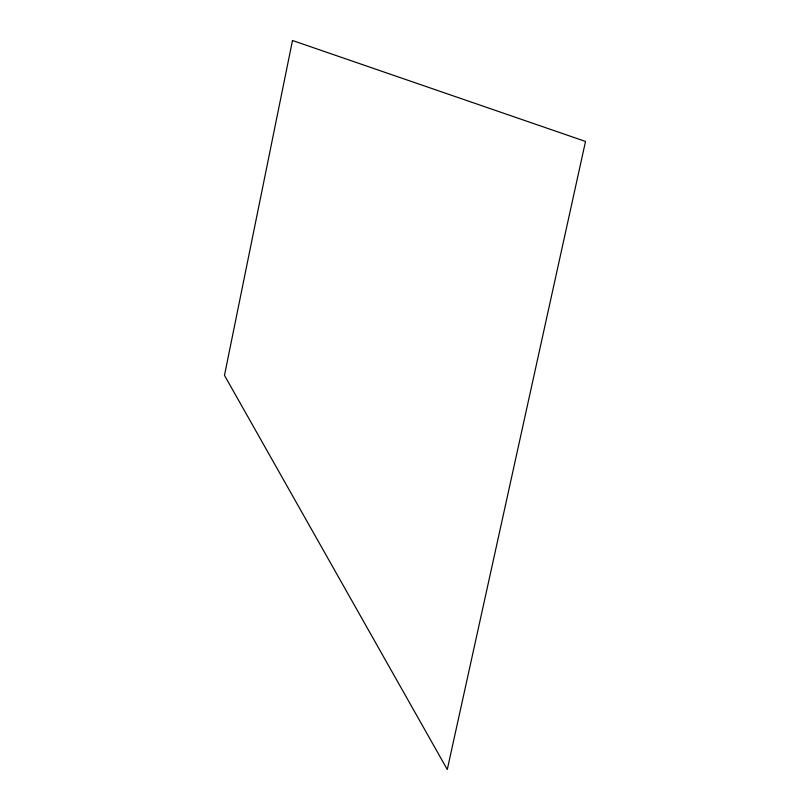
<?xml version="1.0" encoding="UTF-8"?>
<svg xmlns="http://www.w3.org/2000/svg" width="810" height="810" viewBox="0 0 810 810"><rect width="100%" height="100%" fill="white"/><g stroke="black" fill="none" stroke-linecap="round" stroke-linejoin="round"><path stroke-width="1.21" d="M292.491 40.5L224.481 375.364L447.282 769.5L585.519 141.446L292.491 40.5"/></g></svg>
